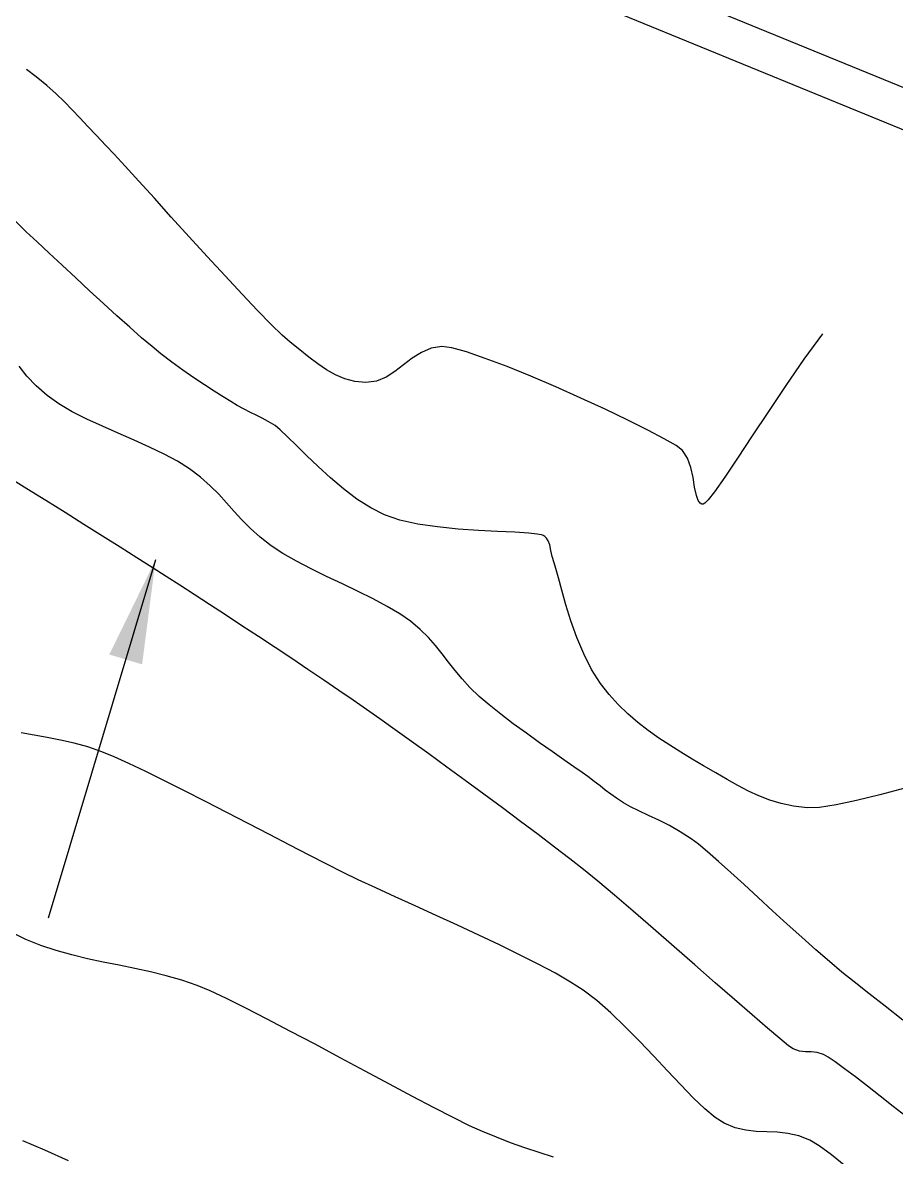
# Model space of a CAD drawing. Header units: feet. Extents: x 26064 to 27719, y 16802 to 28989.
# Drawn here: x 26376.8 to 26443.9, y 17744.6 to 17831.7 of the extents above; entities that cross this region are included whole.
import ezdxf

# ---------------------------------------------------------------- set-up
doc = ezdxf.new("R2010")
doc.units = ezdxf.units.FT
doc.header["$LTSCALE"] = 50
doc.header["$MEASUREMENT"] = 0
doc.linetypes.add('HIDDEN', pattern=[0.375, 0.25, -0.125])
doc.linetypes.add('HIDN25', pattern=[0.0938, 0.0625, -0.0313])
for name, color, linetype in [('CONT-MJR', 160, 'HIDDEN'), ('CONT-MNR', 55, 'HIDN25'), ('SD-OUTER', 6, 'Continuous'), ('SD-STRUCTURE', 6, 'Continuous')]:
    doc.layers.add(name, color=color, linetype=linetype)
doc.styles.add('ls80', font='simplex', dxfattribs={"oblique": 15, "height": 4})
doc.dimstyles.new('dim', dxfattribs={"dimtxt": 0.18, "dimasz": 0.16, "dimexe": 0.0625, "dimexo": 0.0625, "dimgap": 0.03, "dimtad": 3, "dimdec": 4, "dimzin": 0, "dimdsep": 46, "dimtxsty": 'ls80', "dimcen": 0.09, "dimclrd": 256, "dimclre": 256, "dimclrt": 256, "dimaunit": 1, "dimadec": 4, "dimazin": 0, "dimtfac": 1, "dimtdec": 4, "dimtofl": 0, "dimtmove": 2, "dimatfit": 3, "dimfxl": 0, "dimtolj": 1, "dimtzin": 0, "dimlwd": -1, "dimlwe": -1, "dimarcsym": 0})

msp = doc.modelspace()

# ---------------------------------------------------------------- linework, layer by layer
at = {"layer": 'CONT-MJR', "color": 7}
for p, q in [((26377.14128, 17804.57692, 625), (26376.5381, 17805.34636, 625)), ((26377.84487, 17803.81896, 625), (26377.14128, 17804.57692, 625)), ((26378.68884, 17803.07672, 625), (26377.84487, 17803.81896, 625)), ((26379.59575, 17802.43821, 625), (26378.68884, 17803.07672, 625)), ((26380.6264, 17801.83697, 625), (26379.59575, 17802.43821, 625)), ((26381.74991, 17801.2654, 625), (26380.6264, 17801.83697, 625)), ((26382.93537, 17800.7159, 625), (26381.74991, 17801.2654, 625)), ((26384.15189, 17800.18087, 625), (26382.93537, 17800.7159, 625)), ((26385.36856, 17799.65271, 625), (26384.15189, 17800.18087, 625)), ((26386.55448, 17799.12381, 625), (26385.36856, 17799.65271, 625)), ((26387.67877, 17798.58658, 625), (26386.55448, 17799.12381, 625)), ((26388.71052, 17798.03342, 625), (26387.67877, 17798.58658, 625)), ((26389.61883, 17797.45672, 625), (26388.71052, 17798.03342, 625)), ((26390.47719, 17796.80095, 625), (26389.61883, 17797.45672, 625)), ((26391.21639, 17796.14651, 625), (26390.47719, 17796.80095, 625)), ((26391.87029, 17795.49268, 625), (26391.21639, 17796.14651, 625)), ((26392.47277, 17794.83872, 625), (26391.87029, 17795.49268, 625)), ((26393.05767, 17794.18391, 625), (26392.47277, 17794.83872, 625)), ((26393.65887, 17793.52754, 625), (26393.05767, 17794.18391, 625)), ((26394.31022, 17792.86886, 625), (26393.65887, 17793.52754, 625)), ((26395.04559, 17792.20716, 625), (26394.31022, 17792.86886, 625)), ((26395.89884, 17791.54172, 625), (26395.04559, 17792.20716, 625)), ((26396.80598, 17790.9441, 625), (26395.89884, 17791.54172, 625)), ((26397.84201, 17790.35241, 625), (26396.80598, 17790.9441, 625)), ((26398.97215, 17789.76592, 625), (26397.84201, 17790.35241, 625)), ((26400.16166, 17789.18393, 625), (26398.97215, 17789.76592, 625)), ((26401.37577, 17788.60573, 625), (26400.16166, 17789.18393, 625)), ((26402.57972, 17788.03061, 625), (26401.37577, 17788.60573, 625)), ((26403.73876, 17787.45786, 625), (26402.57972, 17788.03061, 625)), ((26404.81813, 17786.88676, 625), (26403.73876, 17787.45786, 625)), ((26405.78308, 17786.31662, 625), (26404.81813, 17786.88676, 625)), ((26406.59883, 17785.74672, 625), (26405.78308, 17786.31662, 625)), ((26407.34437, 17785.11668, 625), (26406.59883, 17785.74672, 625)), ((26407.97982, 17784.49112, 625), (26407.34437, 17785.11668, 625)), ((26408.53541, 17783.86682, 625), (26407.97982, 17784.49112, 625)), ((26409.04135, 17783.24055, 625), (26408.53541, 17783.86682, 625)), ((26409.52785, 17782.60908, 625), (26409.04135, 17783.24055, 625)), ((26410.02514, 17781.96919, 625), (26409.52785, 17782.60908, 625)), ((26410.56342, 17781.31765, 625), (26410.02514, 17781.96919, 625)), ((26411.17292, 17780.65123, 625), (26410.56342, 17781.31765, 625)), ((26411.88384, 17779.96672, 625), (26411.17292, 17780.65123, 625)), ((26412.65025, 17779.30985, 625), (26411.88384, 17779.96672, 625)), ((26413.53467, 17778.60414, 625), (26412.65025, 17779.30985, 625)), ((26414.49843, 17777.8714, 625), (26413.53467, 17778.60414, 625)), ((26415.50287, 17777.13342, 625), (26414.49843, 17777.8714, 625)), ((26416.50933, 17776.41201, 625), (26415.50287, 17777.13342, 625)), ((26417.47915, 17775.72898, 625), (26416.50933, 17776.41201, 625)), ((26418.37367, 17775.10613, 625), (26417.47915, 17775.72898, 625)), ((26419.15423, 17774.56527, 625), (26418.37367, 17775.10613, 625)), ((26419.78217, 17774.12819, 625), (26419.15423, 17774.56527, 625)), ((26420.21884, 17773.81672, 625), (26419.78217, 17774.12819, 625)), ((26420.72195, 17773.43847, 625), (26420.21884, 17773.81672, 625)), ((26421.16051, 17773.09813, 625), (26420.72195, 17773.43847, 625)), ((26421.569, 17772.78025, 625), (26421.16051, 17773.09813, 625)), ((26421.98189, 17772.46936, 625), (26421.569, 17772.78025, 625)), ((26422.43367, 17772.15, 625), (26421.98189, 17772.46936, 625)), ((26422.95884, 17771.80672, 625), (26422.43367, 17772.15, 625)), ((26423.50714, 17771.49628, 625), (26422.95884, 17771.80672, 625)), ((26424.15521, 17771.17556, 625), (26423.50714, 17771.49628, 625)), ((26424.88209, 17770.83367, 625), (26424.15521, 17771.17556, 625)), ((26425.66684, 17770.45972, 625), (26424.88209, 17770.83367, 625)), ((26426.48852, 17770.04283, 625), (26425.66684, 17770.45972, 625)), ((26427.32616, 17769.57213, 625), (26426.48852, 17770.04283, 625)), ((26428.15884, 17769.03672, 625), (26427.32616, 17769.57213, 625)), ((26428.72044, 17768.61209, 625), (26428.15884, 17769.03672, 625)), ((26429.42994, 17768.02228, 625), (26428.72044, 17768.61209, 625)), ((26430.26496, 17767.29346, 625), (26429.42994, 17768.02228, 625)), ((26431.20315, 17766.4518, 625), (26430.26496, 17767.29346, 625)), ((26432.22214, 17765.52347, 625), (26431.20315, 17766.4518, 625)), ((26433.29957, 17764.53464, 625), (26432.22214, 17765.52347, 625)), ((26434.41307, 17763.51148, 625), (26433.29957, 17764.53464, 625)), ((26435.54027, 17762.48016, 625), (26434.41307, 17763.51148, 625)), ((26436.65881, 17761.46685, 625), (26435.54027, 17762.48016, 625)), ((26437.74633, 17760.49773, 625), (26436.65881, 17761.46685, 625)), ((26438.78046, 17759.59896, 625), (26437.74633, 17760.49773, 625)), ((26439.73883, 17758.79672, 625), (26438.78046, 17759.59896, 625)), ((26440.6812, 17758.0378, 625), (26439.73883, 17758.79672, 625)), ((26441.80022, 17757.15388, 625), (26440.6812, 17758.0378, 625)), ((26443.06223, 17756.17039, 625), (26441.80022, 17757.15388, 625)), ((26444.43356, 17755.11278, 625), (26443.06223, 17756.17039, 625))]:
    msp.add_line(p, q, dxfattribs=at)
at = {"layer": 'CONT-MNR', "color": 7, "extrusion": (0.596516, 0.802601, 0)}
msp.add_line((26377.86312, 17827.55303, 623), (26377.10565, 17828.116, 623), dxfattribs=at)
at = {"layer": 'CONT-MNR', "color": 7, "extrusion": (0.636901, 0.770946, 0)}
msp.add_line((26378.67775, 17826.88004, 623), (26377.86312, 17827.55303, 623), dxfattribs=at)
at = {"layer": 'CONT-MNR', "color": 7, "extrusion": (0.66536, 0.746523, 0)}
msp.add_line((26379.38987, 17826.24535, 623), (26378.67775, 17826.88004, 623), dxfattribs=at)
at = {"layer": 'CONT-MNR', "color": 7, "extrusion": (0.692104, 0.721798, 0)}
msp.add_line((26380.02988, 17825.63166, 623), (26379.38987, 17826.24535, 623), dxfattribs=at)
at = {"layer": 'CONT-MNR', "color": 7}
for p, q in [((26380.62821, 17825.02169, 623), (26380.02988, 17825.63166, 623)), ((26383.21312, 17822.27303, 623), (26382.47732, 17823.0411, 623)), ((26383.82959, 17821.6219, 623), (26383.21312, 17822.27303, 623)), ((26385.72988, 17819.54645, 623), (26384.6829, 17820.69576, 623)), ((26392.35872, 17812.26661, 623), (26390.99101, 17813.75422, 623)), ((26394.85484, 17809.60677, 623), (26393.66106, 17810.86684, 623)), ((26384.05866, 17809.20047, 624), (26383.02077, 17810.14263, 624)), ((26385.04397, 17808.31864, 624), (26384.05866, 17809.20047, 624)), ((26388.27608, 17805.64219, 624), (26387.43369, 17806.28483, 624)), ((26398.80516, 17806.03751, 623), (26398.09966, 17806.59744, 623)), ((26399.48725, 17805.51852, 623), (26398.80516, 17806.03751, 623)), ((26409.02312, 17806.85303, 623), (26408.18857, 17806.71952, 623)), ((26414.01635, 17805.29895, 623), (26412.34883, 17805.93446, 623)), ((26389.96567, 17804.44394, 624), (26389.12667, 17805.02596, 624)), ((26390.77326, 17803.90393, 624), (26389.96567, 17804.44394, 624)), ((26401.56922, 17804.36015, 623), (26400.85166, 17804.66454, 623)), ((26391.52965, 17803.41372, 624), (26390.77326, 17803.90393, 624)), ((26392.21506, 17802.98111, 624), (26391.52965, 17803.41372, 624)), ((26421.55198, 17802.02566, 623), (26419.68293, 17802.88503, 623)), ((26394.30481, 17801.77618, 624), (26393.82401, 17802.01915, 624)), ((26394.7594, 17801.56009, 624), (26394.30481, 17801.77618, 624)), ((26395.68305, 17801.08524, 624), (26395.21105, 17801.34005, 624)), ((26424.8263, 17800.4308, 623), (26423.29055, 17801.19615, 623)), ((26397.15643, 17799.91678, 624), (26396.60476, 17800.43675, 624)), ((26432.84342, 17799.97606, 623), (26431.71442, 17798.26587, 623)), ((26398.623, 17798.46967, 624), (26397.83531, 17799.24704, 624)), ((26399.5011, 17797.62681, 624), (26398.623, 17798.46967, 624)), ((26427.88757, 17798.26993, 623), (26427.49312, 17798.86303, 623)), ((26431.71442, 17798.26587, 623), (26430.73837, 17796.80883, 623)), ((26401.45491, 17795.91316, 624), (26400.4512, 17796.7606, 624)), ((26428.42829, 17796.03903, 623), (26428.30525, 17796.78211, 623)), ((26402.49383, 17795.12663, 624), (26401.45491, 17795.91316, 624)), ((26380.06796, 17794.08903, 626), (26378.59809, 17795.00431, 626)), ((26428.85675, 17794.81477, 623), (26428.70686, 17795.00862, 623)), ((26428.98183, 17794.74125, 623), (26428.85675, 17794.81477, 623)), ((26429.05312, 17794.72303, 623), (26428.98183, 17794.74125, 623)), ((26429.09594, 17794.72825, 623), (26429.05312, 17794.72303, 623)), ((26429.2145, 17794.80341, 623), (26429.09594, 17794.72825, 623)), ((26429.47073, 17795.06873, 623), (26429.2145, 17794.80341, 623)), ((26382.93912, 17792.28838, 626), (26381.52178, 17793.1793, 626)), ((26407.16108, 17793.20549, 624), (26405.77889, 17793.50689, 624)), ((26411.81491, 17792.71681, 624), (26410.25257, 17792.82683, 624)), ((26416.80906, 17792.33209, 624), (26416.66763, 17792.38102, 624)), ((26417.03836, 17792.12271, 624), (26416.92159, 17792.2469, 624)), ((26385.58268, 17790.61616, 626), (26384.29957, 17791.42958, 626)), ((26417.39445, 17791.18479, 624), (26417.29438, 17791.61074, 624)), ((26417.76758, 17789.79627, 624), (26417.63369, 17790.23483, 624)), ((26418.21729, 17788.11861, 624), (26417.96132, 17789.07103, 624)), ((26418.53789, 17786.99849, 624), (26418.21729, 17788.11861, 624)), ((26392.39697, 17786.22329, 626), (26391.17301, 17787.02133, 626)), ((26419.38248, 17784.49317, 624), (26418.92549, 17785.77018, 624)), ((26401.10069, 17780.4289, 626), (26399.93978, 17781.2178, 626)), ((26404.25619, 17778.23578, 626), (26403.21527, 17778.9686, 626)), ((26424.86236, 17777.34509, 624), (26424.06821, 17777.96313, 624)), ((26378.69872, 17776.80058, 627), (26377.6892, 17776.98537, 627)), ((26430.05112, 17774.09199, 624), (26429.11369, 17774.64483, 624)), ((26410.81496, 17773.50851, 626), (26409.39415, 17774.54526, 626)), ((26430.92324, 17773.58088, 624), (26430.05112, 17774.09199, 624)), ((26435.08514, 17771.74849, 624), (26434.20487, 17772.00929, 624)), ((26442.64468, 17772.41478, 624), (26440.87112, 17771.96944, 624)), ((26415.0614, 17770.36659, 626), (26413.67004, 17771.40404, 626)), ((26437.07369, 17771.40483, 624), (26436.03397, 17771.54608, 624)), ((26394.1384, 17770.19893, 627), (26392.48864, 17771.05318, 627)), ((26397.3321, 17768.5419, 627), (26395.76337, 17769.35541, 627)), ((26400.17513, 17767.082, 627), (26398.81317, 17767.77767, 627)), ((26401.38655, 17766.47416, 627), (26400.17513, 17767.082, 627)), ((26402.59512, 17765.88914, 627), (26401.38655, 17766.47416, 627)), ((26403.9494, 17765.25463, 627), (26402.59512, 17765.88914, 627)), ((26405.4193, 17764.57903, 627), (26403.9494, 17765.25463, 627)), ((26422.27536, 17764.69163, 626), (26420.98359, 17765.77514, 626)), ((26406.97473, 17763.87068, 627), (26405.4193, 17764.57903, 627)), ((26408.58559, 17763.13798, 627), (26406.97473, 17763.87068, 627)), ((26377.05077, 17761.30864, 628), (26375.93263, 17761.85044, 628)), ((26411.85322, 17761.633, 627), (26410.22178, 17762.3893, 627)), ((26413.4498, 17760.87746, 627), (26411.85322, 17761.633, 627)), ((26414.98143, 17760.13104, 627), (26413.4498, 17760.87746, 627)), ((26380.5885, 17760.10892, 628), (26379.39213, 17760.44241, 628)), ((26381.7933, 17759.82063, 628), (26380.5885, 17760.10892, 628)), ((26384.21694, 17759.31719, 628), (26383.00371, 17759.56192, 628)), ((26385.43017, 17759.07082, 628), (26384.21694, 17759.31719, 628)), ((26430.01483, 17757.97247, 626), (26428.45059, 17759.34231, 626)), ((26392.47271, 17756.75513, 628), (26391.21676, 17757.34221, 628)), ((26420.905, 17756.60483, 627), (26419.85655, 17757.40416, 627)), ((26431.4946, 17756.67816, 626), (26430.01483, 17757.97247, 626)), ((26393.95037, 17756.02377, 628), (26392.47271, 17756.75513, 628)), ((26421.98779, 17755.6571, 627), (26420.905, 17756.60483, 627)), ((26432.84359, 17755.50363, 626), (26431.4946, 17756.67816, 626)), ((26395.60532, 17755.1764, 628), (26393.95037, 17756.02377, 628)), ((26424.19358, 17753.47983, 627), (26423.08922, 17754.60181, 627)), ((26403.10896, 17751.19276, 628), (26401.18936, 17752.22121, 628)), ((26437.8364, 17752.61982, 626), (26437.37944, 17752.66573, 626)), ((26440.77421, 17750.73892, 626), (26439.93966, 17751.3702, 626)), ((26406.76886, 17749.2405, 628), (26404.98361, 17750.18975, 628)), ((26429.20951, 17748.29889, 627), (26428.32614, 17749.14173, 627)), ((26409.89339, 17747.61637, 628), (26408.42027, 17748.37327, 628)), ((26412.12698, 17746.54672, 628), (26411.14378, 17746.99809, 628)), ((26413.19876, 17746.10591, 628), (26412.12698, 17746.54672, 628)), ((26433.16646, 17746.55844, 627), (26432.35722, 17746.64757, 627)), ((26434.7746, 17746.48912, 627), (26433.96946, 17746.52259, 627)), ((26435.59025, 17746.40715, 627), (26434.7746, 17746.48912, 627)), ((26436.42478, 17746.2258, 627), (26435.59025, 17746.40715, 627)), ((26380.34307, 17744.29517, 629), (26378.51058, 17745.1042, 629)), ((26416.48671, 17744.92883, 628), (26415.38349, 17745.30198, 628))]:
    msp.add_line(p, q, dxfattribs=at)
at = {"layer": 'CONT-MNR', "color": 7, "extrusion": (0.728086, 0.685486, 0)}
msp.add_line((26381.21529, 17824.39813, 623), (26380.62821, 17825.02169, 623), dxfattribs=at)
at = {"layer": 'CONT-MNR', "color": 7, "extrusion": (0.733608, 0.679573, 0)}
msp.add_line((26381.82152, 17823.7437, 623), (26381.21529, 17824.39813, 623), dxfattribs=at)
at = {"layer": 'CONT-MNR', "color": 7, "extrusion": (0.731033, 0.682342, 0)}
msp.add_line((26382.47732, 17823.0411, 623), (26381.82152, 17823.7437, 623), dxfattribs=at)
at = {"layer": 'CONT-MNR', "color": 7, "extrusion": (0.735431, 0.6776, 0)}
msp.add_line((26384.6829, 17820.69576, 623), (26383.82959, 17821.6219, 623), dxfattribs=at)
at = {"layer": 'CONT-MNR', "color": 7, "extrusion": (0.740808, 0.671717, 0)}
msp.add_line((26386.92736, 17818.2258, 623), (26385.72988, 17819.54645, 623), dxfattribs=at)
at = {"layer": 'CONT-MNR', "color": 7, "extrusion": (0.741072, 0.671425, 0)}
msp.add_line((26388.23216, 17816.78566, 623), (26386.92736, 17818.2258, 623), dxfattribs=at)
at = {"layer": 'CONT-MNR', "color": 7, "extrusion": (-0.691223, -0.722642, 0)}
msp.add_line((26377.09369, 17815.66483, 624), (26376.23406, 17816.48709, 624), dxfattribs=at)
at = {"layer": 'CONT-MNR', "color": 7, "extrusion": (0.740377, 0.672192, 0)}
msp.add_line((26389.6011, 17815.27785, 623), (26388.23216, 17816.78566, 623), dxfattribs=at)
at = {"layer": 'CONT-MNR', "color": 7, "extrusion": (-0.686249, -0.727367, 0)}
msp.add_line((26377.92041, 17814.88484, 624), (26377.09369, 17815.66483, 624), dxfattribs=at)
at = {"layer": 'CONT-MNR', "color": 7, "extrusion": (0.685032, 0.728513, 0)}
msp.add_line((26378.84502, 17814.01542, 624), (26377.92041, 17814.88484, 624), dxfattribs=at)
at = {"layer": 'CONT-MNR', "color": 7, "extrusion": (0.738781, 0.673945, 0)}
msp.add_line((26390.99101, 17813.75422, 623), (26389.6011, 17815.27785, 623), dxfattribs=at)
at = {"layer": 'CONT-MNR', "color": 7, "extrusion": (-0.683481, -0.729969, 0)}
msp.add_line((26379.84244, 17813.08152, 624), (26378.84502, 17814.01542, 624), dxfattribs=at)
at = {"layer": 'CONT-MNR', "color": 7, "extrusion": (-0.681545, -0.731776, 0)}
msp.add_line((26380.88759, 17812.10812, 624), (26379.84244, 17813.08152, 624), dxfattribs=at)
at = {"layer": 'CONT-MNR', "color": 7, "extrusion": (-0.679129, -0.734019, 0)}
msp.add_line((26381.95539, 17811.12017, 624), (26380.88759, 17812.10812, 624), dxfattribs=at)
at = {"layer": 'CONT-MNR', "color": 7, "extrusion": (0.732128, 0.681168, 0)}
msp.add_line((26393.66106, 17810.86684, 623), (26392.35872, 17812.26661, 623), dxfattribs=at)
at = {"layer": 'CONT-MNR', "color": 7, "extrusion": (-0.676077, -0.736831, 0)}
msp.add_line((26383.02077, 17810.14263, 624), (26381.95539, 17811.12017, 624), dxfattribs=at)
at = {"layer": 'CONT-MNR', "color": 7, "extrusion": (0.715928, 0.698174, 0)}
msp.add_line((26395.89689, 17808.53821, 623), (26394.85484, 17809.60677, 623), dxfattribs=at)
at = {"layer": 'CONT-MNR', "color": 7, "extrusion": (0.659591, 0.751624, 0)}
msp.add_line((26385.95162, 17807.52212, 624), (26385.04397, 17808.31864, 624), dxfattribs=at)
at = {"layer": 'CONT-MNR', "color": 7, "extrusion": (0.697761, 0.716331, 0)}
msp.add_line((26396.74405, 17807.71302, 623), (26395.89689, 17808.53821, 623), dxfattribs=at)
at = {"layer": 'CONT-MNR', "color": 7, "extrusion": (0.810126, -0.586255, 0)}
msp.add_line((26438.23877, 17807.81541, 623), (26436.82305, 17805.85907, 623), dxfattribs=at)
at = {"layer": 'CONT-MNR', "color": 7, "extrusion": (-0.648781, -0.760976, 0)}
msp.add_line((26386.75656, 17806.83587, 624), (26385.95162, 17807.52212, 624), dxfattribs=at)
at = {"layer": 'CONT-MNR', "color": 7, "extrusion": (-0.656433, -0.754384, 0)}
msp.add_line((26397.35312, 17807.18303, 623), (26396.74405, 17807.71302, 623), dxfattribs=at)
at = {"layer": 'CONT-MNR', "color": 7, "extrusion": (-0.617183, -0.78682, 0)}
msp.add_line((26398.09966, 17806.59744, 623), (26397.35312, 17807.18303, 623), dxfattribs=at)
at = {"layer": 'CONT-MNR', "color": 7, "extrusion": (-0.631188, -0.77563, 0)}
msp.add_line((26387.43369, 17806.28483, 624), (26386.75656, 17806.83587, 624), dxfattribs=at)
at = {"layer": 'CONT-MNR', "color": 7, "extrusion": (0.545733, -0.837959, 0)}
msp.add_line((26407.4371, 17806.3935, 623), (26406.74174, 17805.94064, 623), dxfattribs=at)
at = {"layer": 'CONT-MNR', "color": 7, "extrusion": (-0.398008, 0.917382, 0)}
msp.add_line((26408.18857, 17806.71952, 623), (26407.4371, 17806.3935, 623), dxfattribs=at)
at = {"layer": 'CONT-MNR', "color": 7, "extrusion": (-0.14027, -0.990113, 0)}
msp.add_line((26409.77987, 17806.74582, 623), (26409.02312, 17806.85303, 623), dxfattribs=at)
at = {"layer": 'CONT-MNR', "color": 7, "extrusion": (-0.270009, -0.962858, 0)}
msp.add_line((26410.91255, 17806.42819, 623), (26409.77987, 17806.74582, 623), dxfattribs=at)
at = {"layer": 'CONT-MNR', "color": 7, "extrusion": (-0.325087, -0.945684, 0)}
msp.add_line((26412.34883, 17805.93446, 623), (26410.91255, 17806.42819, 623), dxfattribs=at)
at = {"layer": 'CONT-MNR', "color": 7, "extrusion": (-0.586687, -0.809814, 0)}
msp.add_line((26389.12667, 17805.02596, 624), (26388.27608, 17805.64219, 624), dxfattribs=at)
at = {"layer": 'CONT-MNR', "color": 7, "extrusion": (0.564706, 0.825292, 0)}
msp.add_line((26400.16355, 17805.05576, 623), (26399.48725, 17805.51852, 623), dxfattribs=at)
at = {"layer": 'CONT-MNR', "color": 7, "extrusion": (0.608722, -0.793384, 0)}
msp.add_line((26406.07555, 17805.42663, 623), (26405.41155, 17804.91718, 623), dxfattribs=at)
at = {"layer": 'CONT-MNR', "color": 7, "extrusion": (0.610862, -0.791737, 0)}
msp.add_line((26406.74174, 17805.94064, 623), (26406.07555, 17805.42663, 623), dxfattribs=at)
at = {"layer": 'CONT-MNR', "color": 7, "extrusion": (-0.3768, -0.926294, 0)}
msp.add_line((26415.84277, 17804.556, 623), (26414.01635, 17805.29895, 623), dxfattribs=at)
at = {"layer": 'CONT-MNR', "color": 7, "extrusion": (0.821918, -0.569606, 0)}
msp.add_line((26436.82305, 17805.85907, 623), (26435.43025, 17803.84931, 623), dxfattribs=at)
at = {"layer": 'CONT-MNR', "color": 7, "extrusion": (-0.494244, -0.869323, 0)}
msp.add_line((26400.85166, 17804.66454, 623), (26400.16355, 17805.05576, 623), dxfattribs=at)
at = {"layer": 'CONT-MNR', "color": 7, "extrusion": (0.255741, 0.966745, 0)}
msp.add_line((26402.33383, 17804.15788, 623), (26401.56922, 17804.36015, 623), dxfattribs=at)
at = {"layer": 'CONT-MNR', "color": 7, "extrusion": (0.379012, -0.925392, 0)}
msp.add_line((26404.72278, 17804.47797, 623), (26403.9823, 17804.17469, 623), dxfattribs=at)
at = {"layer": 'CONT-MNR', "color": 7, "extrusion": (-0.537666, 0.843158, 0)}
msp.add_line((26405.41155, 17804.91718, 623), (26404.72278, 17804.47797, 623), dxfattribs=at)
at = {"layer": 'CONT-MNR', "color": 7, "extrusion": (-0.39239, -0.919799, 0)}
msp.add_line((26417.75575, 17803.73991, 623), (26415.84277, 17804.556, 623), dxfattribs=at)
at = {"layer": 'CONT-MNR', "color": 7, "extrusion": (-0.101789, -0.994806, 0)}
msp.add_line((26403.16312, 17804.07303, 623), (26402.33383, 17804.15788, 623), dxfattribs=at)
at = {"layer": 'CONT-MNR', "color": 7, "extrusion": (0.123156, -0.992387, 0)}
msp.add_line((26403.9823, 17804.17469, 623), (26403.16312, 17804.07303, 623), dxfattribs=at)
at = {"layer": 'CONT-MNR', "color": 7, "extrusion": (-0.405488, -0.9141, 0)}
msp.add_line((26419.68293, 17802.88503, 623), (26417.75575, 17803.73991, 623), dxfattribs=at)
at = {"layer": 'CONT-MNR', "color": 7, "extrusion": (0.829533, -0.558457, 0)}
msp.add_line((26435.43025, 17803.84931, 623), (26434.09286, 17801.86276, 623), dxfattribs=at)
at = {"layer": 'CONT-MNR', "color": 7, "extrusion": (0.525459, 0.850819, 0)}
msp.add_line((26392.80967, 17802.61388, 624), (26392.21506, 17802.98111, 624), dxfattribs=at)
at = {"layer": 'CONT-MNR', "color": 7, "extrusion": (-0.519205, -0.85465, 0)}
msp.add_line((26393.29369, 17802.31983, 624), (26392.80967, 17802.61388, 624), dxfattribs=at)
at = {"layer": 'CONT-MNR', "color": 7, "extrusion": (-0.49322, -0.869905, 0)}
msp.add_line((26393.82401, 17802.01915, 624), (26393.29369, 17802.31983, 624), dxfattribs=at)
at = {"layer": 'CONT-MNR', "color": 7, "extrusion": (0.430621, 0.902533, 0)}
msp.add_line((26423.29055, 17801.19615, 623), (26421.55198, 17802.02566, 623), dxfattribs=at)
at = {"layer": 'CONT-MNR', "color": 7, "extrusion": (0.833749, -0.552144, 0)}
msp.add_line((26434.09286, 17801.86276, 623), (26432.84342, 17799.97606, 623), dxfattribs=at)
at = {"layer": 'CONT-MNR', "color": 7, "extrusion": (-0.437975, -0.898987, 0)}
msp.add_line((26395.21105, 17801.34005, 624), (26394.7594, 17801.56009, 624), dxfattribs=at)
at = {"layer": 'CONT-MNR', "color": 7, "extrusion": (-0.527784, -0.849378, 0)}
msp.add_line((26396.19869, 17800.76483, 624), (26395.68305, 17801.08524, 624), dxfattribs=at)
at = {"layer": 'CONT-MNR', "color": 7, "extrusion": (-0.628456, -0.777845, 0)}
msp.add_line((26396.60476, 17800.43675, 624), (26396.19869, 17800.76483, 624), dxfattribs=at)
at = {"layer": 'CONT-MNR', "color": 7, "extrusion": (-0.702297, -0.711884, 0)}
msp.add_line((26397.83531, 17799.24704, 624), (26397.15643, 17799.91678, 624), dxfattribs=at)
at = {"layer": 'CONT-MNR', "color": 7, "extrusion": (-0.467608, -0.883936, 0)}
msp.add_line((26426.08687, 17799.76395, 623), (26424.8263, 17800.4308, 623), dxfattribs=at)
at = {"layer": 'CONT-MNR', "color": 7, "extrusion": (-0.50487, -0.863196, 0)}
msp.add_line((26426.99993, 17799.22992, 623), (26426.08687, 17799.76395, 623), dxfattribs=at)
at = {"layer": 'CONT-MNR', "color": 7, "extrusion": (0.596865, 0.802342, 0)}
msp.add_line((26427.49312, 17798.86303, 623), (26426.99993, 17799.22992, 623), dxfattribs=at)
at = {"layer": 'CONT-MNR', "color": 7, "extrusion": (0.942851, 0.333216, 0)}
msp.add_line((26428.14165, 17797.55102, 623), (26427.88757, 17798.26993, 623), dxfattribs=at)
at = {"layer": 'CONT-MNR', "color": 7, "extrusion": (0.673732, 0.738976, 0)}
msp.add_line((26400.4512, 17796.7606, 624), (26399.5011, 17797.62681, 624), dxfattribs=at)
at = {"layer": 'CONT-MNR', "color": 7, "extrusion": (0.978104, 0.208116, 0)}
msp.add_line((26428.30525, 17796.78211, 623), (26428.14165, 17797.55102, 623), dxfattribs=at)
at = {"layer": 'CONT-MNR', "color": 7, "extrusion": (-0.524062, -0.85168, 0)}
msp.add_line((26377.13257, 17795.91185, 626), (26375.69185, 17796.79836, 626), dxfattribs=at)
at = {"layer": 'CONT-MNR', "color": 7, "extrusion": (0.818722, -0.574191, 0)}
msp.add_line((26430.73837, 17796.80883, 623), (26429.9478, 17795.68158, 623), dxfattribs=at)
at = {"layer": 'CONT-MNR', "color": 7, "extrusion": (-0.526487, -0.850183, 0)}
msp.add_line((26378.59809, 17795.00431, 626), (26377.13257, 17795.91185, 626), dxfattribs=at)
at = {"layer": 'CONT-MNR', "color": 7, "extrusion": (0.979357, 0.202136, 0)}
msp.add_line((26428.56068, 17795.39761, 623), (26428.42829, 17796.03903, 623), dxfattribs=at)
at = {"layer": 'CONT-MNR', "color": 7, "extrusion": (0.789095, -0.614271, 0)}
msp.add_line((26429.9478, 17795.68158, 623), (26429.47073, 17795.06873, 623), dxfattribs=at)
at = {"layer": 'CONT-MNR', "color": 7, "extrusion": (0.543457, 0.839437, 0)}
msp.add_line((26403.54955, 17794.44314, 624), (26402.49383, 17795.12663, 624), dxfattribs=at)
at = {"layer": 'CONT-MNR', "color": 7, "extrusion": (0.936088, 0.351766, 0)}
msp.add_line((26428.70686, 17795.00862, 623), (26428.56068, 17795.39761, 623), dxfattribs=at)
at = {"layer": 'CONT-MNR', "color": 7, "extrusion": (-0.530459, -0.847711, 0)}
msp.add_line((26381.52178, 17793.1793, 626), (26380.06796, 17794.08903, 626), dxfattribs=at)
at = {"layer": 'CONT-MNR', "color": 7, "extrusion": (0.454793, 0.890597, 0)}
msp.add_line((26404.60369, 17793.90483, 624), (26403.54955, 17794.44314, 624), dxfattribs=at)
at = {"layer": 'CONT-MNR', "color": 7, "extrusion": (-0.320728, -0.947171, 0)}
msp.add_line((26405.77889, 17793.50689, 624), (26404.60369, 17793.90483, 624), dxfattribs=at)
at = {"layer": 'CONT-MNR', "color": 7, "extrusion": (-0.144427, -0.989515, 0)}
msp.add_line((26408.6768, 17792.98426, 624), (26407.16108, 17793.20549, 624), dxfattribs=at)
at = {"layer": 'CONT-MNR', "color": 7, "extrusion": (-0.099417, -0.995046, 0)}
msp.add_line((26410.25257, 17792.82683, 624), (26408.6768, 17792.98426, 624), dxfattribs=at)
at = {"layer": 'CONT-MNR', "color": 7, "extrusion": (0.533807, 0.845606, 0)}
msp.add_line((26384.29957, 17791.42958, 626), (26382.93912, 17792.28838, 626), dxfattribs=at)
at = {"layer": 'CONT-MNR', "color": 7, "extrusion": (-0.053452, -0.99857, 0)}
msp.add_line((26413.29036, 17792.63783, 624), (26411.81491, 17792.71681, 624), dxfattribs=at)
at = {"layer": 'CONT-MNR', "color": 7, "extrusion": (-0.048844, -0.998806, 0)}
msp.add_line((26414.60543, 17792.57352, 624), (26413.29036, 17792.63783, 624), dxfattribs=at)
at = {"layer": 'CONT-MNR', "color": 7, "extrusion": (-0.060946, -0.998141, 0)}
msp.add_line((26415.68666, 17792.5075, 624), (26414.60543, 17792.57352, 624), dxfattribs=at)
at = {"layer": 'CONT-MNR', "color": 7, "extrusion": (-0.099998, -0.994988, 0)}
msp.add_line((26416.3339, 17792.44245, 624), (26415.68666, 17792.5075, 624), dxfattribs=at)
at = {"layer": 'CONT-MNR', "color": 7, "extrusion": (-0.181018, -0.98348, 0)}
msp.add_line((26416.66763, 17792.38102, 624), (26416.3339, 17792.44245, 624), dxfattribs=at)
at = {"layer": 'CONT-MNR', "color": 7, "extrusion": (-0.521158, -0.85346, 0)}
msp.add_line((26416.85369, 17792.30483, 624), (26416.80906, 17792.33209, 624), dxfattribs=at)
at = {"layer": 'CONT-MNR', "color": 7, "extrusion": (-0.64908, -0.76072, 0)}
msp.add_line((26416.92159, 17792.2469, 624), (26416.85369, 17792.30483, 624), dxfattribs=at)
at = {"layer": 'CONT-MNR', "color": 7, "extrusion": (0.837207, 0.546887, 0)}
msp.add_line((26417.1727, 17791.91707, 624), (26417.03836, 17792.12271, 624), dxfattribs=at)
at = {"layer": 'CONT-MNR', "color": 7, "extrusion": (0.929363, 0.369167, 0)}
msp.add_line((26417.29438, 17791.61074, 624), (26417.1727, 17791.91707, 624), dxfattribs=at)
at = {"layer": 'CONT-MNR', "color": 7, "extrusion": (0.979784, 0.200058, 0)}
msp.add_line((26417.48891, 17790.72217, 624), (26417.39445, 17791.18479, 624), dxfattribs=at)
at = {"layer": 'CONT-MNR', "color": 7, "extrusion": (-0.537091, -0.843525, 0)}
msp.add_line((26386.76806, 17789.8614, 626), (26385.58268, 17790.61616, 626), dxfattribs=at)
at = {"layer": 'CONT-MNR', "color": 7, "extrusion": (0.958594, 0.284777, 0)}
msp.add_line((26417.63369, 17790.23483, 624), (26417.48891, 17790.72217, 624), dxfattribs=at)
at = {"layer": 'CONT-MNR', "color": 7, "extrusion": (-0.538937, -0.842346, 0)}
msp.add_line((26387.83527, 17789.1786, 626), (26386.76806, 17789.8614, 626), dxfattribs=at)
at = {"layer": 'CONT-MNR', "color": 7, "extrusion": (0.966121, 0.258088, 0)}
msp.add_line((26417.96132, 17789.07103, 624), (26417.76758, 17789.79627, 624), dxfattribs=at)
at = {"layer": 'CONT-MNR', "color": 7, "extrusion": (-0.540964, -0.841046, 0)}
msp.add_line((26388.87829, 17788.50772, 626), (26387.83527, 17789.1786, 626), dxfattribs=at)
at = {"layer": 'CONT-MNR', "color": 7, "extrusion": (0.542778, 0.839876, 0)}
msp.add_line((26389.9955, 17787.78572, 626), (26388.87829, 17788.50772, 626), dxfattribs=at)
at = {"layer": 'CONT-MNR', "color": 7, "extrusion": (-0.54449, -0.838767, 0)}
msp.add_line((26391.17301, 17787.02133, 626), (26389.9955, 17787.78572, 626), dxfattribs=at)
at = {"layer": 'CONT-MNR', "color": 7, "extrusion": (0.953647, 0.300928, 0)}
msp.add_line((26418.92549, 17785.77018, 624), (26418.53789, 17786.99849, 624), dxfattribs=at)
at = {"layer": 'CONT-MNR', "color": 7, "extrusion": (-0.547883, -0.836555, 0)}
msp.add_line((26393.65352, 17785.40034, 626), (26392.39697, 17786.22329, 626), dxfattribs=at)
at = {"layer": 'CONT-MNR', "color": 7, "extrusion": (-0.549675, -0.835379, 0)}
msp.add_line((26394.92878, 17784.56123, 626), (26393.65352, 17785.40034, 626), dxfattribs=at)
at = {"layer": 'CONT-MNR', "color": 7, "extrusion": (-0.5516, -0.834109, 0)}
msp.add_line((26396.20891, 17783.71467, 626), (26394.92878, 17784.56123, 626), dxfattribs=at)
at = {"layer": 'CONT-MNR', "color": 7, "extrusion": (0.922771, 0.385348, 0)}
msp.add_line((26419.91125, 17783.22694, 624), (26419.38248, 17784.49317, 624), dxfattribs=at)
at = {"layer": 'CONT-MNR', "color": 7, "extrusion": (0.553718, 0.832704, 0)}
msp.add_line((26397.48002, 17782.86943, 626), (26396.20891, 17783.71467, 626), dxfattribs=at)
at = {"layer": 'CONT-MNR', "color": 7, "extrusion": (-0.556101, -0.831115, 0)}
msp.add_line((26398.72827, 17782.03422, 626), (26397.48002, 17782.86943, 626), dxfattribs=at)
at = {"layer": 'CONT-MNR', "color": 7, "extrusion": (0.892938, 0.450179, 0)}
msp.add_line((26420.5142, 17782.031, 624), (26419.91125, 17783.22694, 624), dxfattribs=at)
at = {"layer": 'CONT-MNR', "color": 7, "extrusion": (-0.558839, -0.829276, 0)}
msp.add_line((26399.93978, 17781.2178, 626), (26398.72827, 17782.03422, 626), dxfattribs=at)
at = {"layer": 'CONT-MNR', "color": 7, "extrusion": (0.843295, 0.537452, 0)}
msp.add_line((26421.19369, 17780.96483, 624), (26420.5142, 17782.031, 624), dxfattribs=at)
at = {"layer": 'CONT-MNR', "color": 7, "extrusion": (0.785565, 0.61878, 0)}
msp.add_line((26421.8601, 17780.1188, 624), (26421.19369, 17780.96483, 624), dxfattribs=at)
at = {"layer": 'CONT-MNR', "color": 7, "extrusion": (-0.565935, -0.82445, 0)}
msp.add_line((26402.19714, 17779.67625, 626), (26401.10069, 17780.4289, 626), dxfattribs=at)
at = {"layer": 'CONT-MNR', "color": 7, "extrusion": (0.741245, 0.671234, 0)}
msp.add_line((26422.56363, 17779.34189, 624), (26421.8601, 17780.1188, 624), dxfattribs=at)
at = {"layer": 'CONT-MNR', "color": 7, "extrusion": (-0.570733, -0.821136, 0)}
msp.add_line((26403.21527, 17778.9686, 626), (26402.19714, 17779.67625, 626), dxfattribs=at)
at = {"layer": 'CONT-MNR', "color": 7, "extrusion": (-0.696653, -0.717408, 0)}
msp.add_line((26423.30082, 17778.62603, 624), (26422.56363, 17779.34189, 624), dxfattribs=at)
at = {"layer": 'CONT-MNR', "color": 7, "extrusion": (-0.579119, -0.815243, 0)}
msp.add_line((26405.41599, 17777.4119, 626), (26404.25619, 17778.23578, 626), dxfattribs=at)
at = {"layer": 'CONT-MNR', "color": 7, "extrusion": (-0.653706, -0.756749, 0)}
msp.add_line((26424.06821, 17777.96313, 624), (26423.30082, 17778.62603, 624), dxfattribs=at)
at = {"layer": 'CONT-MNR', "color": 7, "extrusion": (-0.582003, -0.813186, 0)}
msp.add_line((26406.67322, 17776.51209, 626), (26405.41599, 17777.4119, 626), dxfattribs=at)
at = {"layer": 'CONT-MNR', "color": 7, "extrusion": (-0.579492, -0.814978, 0)}
msp.add_line((26425.67982, 17776.76384, 624), (26424.86236, 17777.34509, 624), dxfattribs=at)
at = {"layer": 'CONT-MNR', "color": 7, "extrusion": (-0.192289, -0.981338, 0)}
msp.add_line((26377.6892, 17776.98537, 627), (26376.68947, 17777.18126, 627), dxfattribs=at)
at = {"layer": 'CONT-MNR', "color": 7, "extrusion": (-0.188923, -0.981992, 0)}
msp.add_line((26379.72062, 17776.60398, 627), (26378.69872, 17776.80058, 627), dxfattribs=at)
at = {"layer": 'CONT-MNR', "color": 7, "extrusion": (-0.217747, -0.976005, 0)}
msp.add_line((26380.75749, 17776.37265, 627), (26379.72062, 17776.60398, 627), dxfattribs=at)
at = {"layer": 'CONT-MNR', "color": 7, "extrusion": (-0.264301, -0.96444, 0)}
msp.add_line((26381.81194, 17776.08369, 627), (26380.75749, 17776.37265, 627), dxfattribs=at)
at = {"layer": 'CONT-MNR', "color": 7, "extrusion": (-0.584579, -0.811336, 0)}
msp.add_line((26408.00642, 17775.5515, 626), (26406.67322, 17776.51209, 626), dxfattribs=at)
at = {"layer": 'CONT-MNR', "color": 7, "extrusion": (0.550799, 0.834638, 0)}
msp.add_line((26426.51713, 17776.21127, 624), (26425.67982, 17776.76384, 624), dxfattribs=at)
at = {"layer": 'CONT-MNR', "color": 7, "extrusion": (-0.325178, -0.945653, 0)}
msp.add_line((26382.88655, 17775.71416, 627), (26381.81194, 17776.08369, 627), dxfattribs=at)
at = {"layer": 'CONT-MNR', "color": 7, "extrusion": (-0.381819, -0.924237, 0)}
msp.add_line((26383.8297, 17775.32453, 627), (26382.88655, 17775.71416, 627), dxfattribs=at)
at = {"layer": 'CONT-MNR', "color": 7, "extrusion": (0.587019, 0.809573, 0)}
msp.add_line((26409.39415, 17774.54526, 626), (26408.00642, 17775.5515, 626), dxfattribs=at)
at = {"layer": 'CONT-MNR', "color": 7, "extrusion": (-0.528848, -0.848717, 0)}
msp.add_line((26427.37085, 17775.67931, 624), (26426.51713, 17776.21127, 624), dxfattribs=at)
at = {"layer": 'CONT-MNR', "color": 7, "extrusion": (-0.514095, -0.857733, 0)}
msp.add_line((26428.23752, 17775.15986, 624), (26427.37085, 17775.67931, 624), dxfattribs=at)
at = {"layer": 'CONT-MNR', "color": 7, "extrusion": (-0.411398, -0.911456, 0)}
msp.add_line((26384.9681, 17774.8107, 627), (26383.8297, 17775.32453, 627), dxfattribs=at)
at = {"layer": 'CONT-MNR', "color": 7, "extrusion": (0.429173, 0.903222, 0)}
msp.add_line((26386.27032, 17774.19194, 627), (26384.9681, 17774.8107, 627), dxfattribs=at)
at = {"layer": 'CONT-MNR', "color": 7, "extrusion": (0.506751, 0.862092, 0)}
msp.add_line((26429.11369, 17774.64483, 624), (26428.23752, 17775.15986, 624), dxfattribs=at)
at = {"layer": 'CONT-MNR', "color": 7, "extrusion": (0.440749, 0.89763, 0)}
msp.add_line((26387.70492, 17773.48753, 627), (26386.27032, 17774.19194, 627), dxfattribs=at)
at = {"layer": 'CONT-MNR', "color": 7, "extrusion": (-0.448614, -0.893726, 0)}
msp.add_line((26389.24046, 17772.71675, 627), (26387.70492, 17773.48753, 627), dxfattribs=at)
at = {"layer": 'CONT-MNR', "color": 7, "extrusion": (0.591971, 0.805959, 0)}
msp.add_line((26412.24741, 17772.45639, 626), (26410.81496, 17773.50851, 626), dxfattribs=at)
at = {"layer": 'CONT-MNR', "color": 7, "extrusion": (-0.490437, -0.871476, 0)}
msp.add_line((26431.75236, 17773.11427, 624), (26430.92324, 17773.58088, 624), dxfattribs=at)
at = {"layer": 'CONT-MNR', "color": 7, "extrusion": (-0.460425, -0.887698, 0)}
msp.add_line((26432.5608, 17772.69496, 624), (26431.75236, 17773.11427, 624), dxfattribs=at)
at = {"layer": 'CONT-MNR', "color": 7, "extrusion": (0.258792, -0.965933, 0)}
msp.add_line((26444.56496, 17772.92926, 624), (26442.64468, 17772.41478, 624), dxfattribs=at)
at = {"layer": 'CONT-MNR', "color": 7, "extrusion": (-0.454018, -0.890992, 0)}
msp.add_line((26390.84551, 17771.89887, 627), (26389.24046, 17772.71675, 627), dxfattribs=at)
at = {"layer": 'CONT-MNR', "color": 7, "extrusion": (0.5947, 0.803948, 0)}
msp.add_line((26413.67004, 17771.40404, 626), (26412.24741, 17772.45639, 626), dxfattribs=at)
at = {"layer": 'CONT-MNR', "color": 7, "extrusion": (-0.414771, -0.909926, 0)}
msp.add_line((26433.37086, 17772.32571, 624), (26432.5608, 17772.69496, 624), dxfattribs=at)
at = {"layer": 'CONT-MNR', "color": 7, "extrusion": (-0.354719, -0.934973, 0)}
msp.add_line((26434.20487, 17772.00929, 624), (26433.37086, 17772.32571, 624), dxfattribs=at)
at = {"layer": 'CONT-MNR', "color": 7, "extrusion": (-0.457632, -0.889142, 0)}
msp.add_line((26392.48864, 17771.05318, 627), (26390.84551, 17771.89887, 627), dxfattribs=at)
at = {"layer": 'CONT-MNR', "color": 7, "extrusion": (-0.208632, -0.977994, 0)}
msp.add_line((26436.03397, 17771.54608, 624), (26435.08514, 17771.74849, 624), dxfattribs=at)
at = {"layer": 'CONT-MNR', "color": 7, "extrusion": (0.025289, -0.99968, 0)}
msp.add_line((26438.02133, 17771.42881, 624), (26437.07369, 17771.40483, 624), dxfattribs=at)
at = {"layer": 'CONT-MNR', "color": 7, "extrusion": (0.153595, -0.988134, 0)}
msp.add_line((26439.30857, 17771.6289, 624), (26438.02133, 17771.42881, 624), dxfattribs=at)
at = {"layer": 'CONT-MNR', "color": 7, "extrusion": (0.212943, -0.977065, 0)}
msp.add_line((26440.87112, 17771.96944, 624), (26439.30857, 17771.6289, 624), dxfattribs=at)
at = {"layer": 'CONT-MNR', "color": 7, "extrusion": (-0.601304, -0.79902, 0)}
msp.add_line((26416.40006, 17769.35918, 626), (26415.0614, 17770.36659, 626), dxfattribs=at)
at = {"layer": 'CONT-MNR', "color": 7, "extrusion": (0.460722, 0.887544, 0)}
msp.add_line((26395.76337, 17769.35541, 627), (26394.1384, 17770.19893, 627), dxfattribs=at)
at = {"layer": 'CONT-MNR', "color": 7, "extrusion": (-0.458552, -0.888668, 0)}
msp.add_line((26398.81317, 17767.77767, 627), (26397.3321, 17768.5419, 627), dxfattribs=at)
at = {"layer": 'CONT-MNR', "color": 7, "extrusion": (-0.605566, -0.795795, 0)}
msp.add_line((26417.66455, 17768.39696, 626), (26416.40006, 17769.35918, 626), dxfattribs=at)
at = {"layer": 'CONT-MNR', "color": 7, "extrusion": (0.610887, 0.791718, 0)}
msp.add_line((26418.83344, 17767.49505, 626), (26417.66455, 17768.39696, 626), dxfattribs=at)
at = {"layer": 'CONT-MNR', "color": 7, "extrusion": (-0.617827, -0.786314, 0)}
msp.add_line((26419.88527, 17766.6686, 626), (26418.83344, 17767.49505, 626), dxfattribs=at)
at = {"layer": 'CONT-MNR', "color": 7, "extrusion": (-0.631049, -0.775743, 0)}
msp.add_line((26420.98359, 17765.77514, 626), (26419.88527, 17766.6686, 626), dxfattribs=at)
at = {"layer": 'CONT-MNR', "color": 7, "extrusion": (0.649557, 0.760312, 0)}
msp.add_line((26423.71427, 17763.46233, 626), (26422.27536, 17764.69163, 626), dxfattribs=at)
at = {"layer": 'CONT-MNR', "color": 7, "extrusion": (-0.653921, -0.756563, 0)}
msp.add_line((26425.25399, 17762.1315, 626), (26423.71427, 17763.46233, 626), dxfattribs=at)
at = {"layer": 'CONT-MNR', "color": 7, "extrusion": (-0.416087, -0.909325, 0)}
msp.add_line((26410.22178, 17762.3893, 627), (26408.58559, 17763.13798, 627), dxfattribs=at)
at = {"layer": 'CONT-MNR', "color": 7, "extrusion": (0.656669, 0.754179, 0)}
msp.add_line((26426.8482, 17760.74341, 626), (26425.25399, 17762.1315, 626), dxfattribs=at)
at = {"layer": 'CONT-MNR', "color": 7, "extrusion": (0.377895, 0.925848, 0)}
msp.add_line((26378.20698, 17760.83672, 628), (26377.05077, 17761.30864, 628), dxfattribs=at)
at = {"layer": 'CONT-MNR', "color": 7, "extrusion": (-0.31569, -0.948862, 0)}
msp.add_line((26379.39213, 17760.44241, 628), (26378.20698, 17760.83672, 628), dxfattribs=at)
at = {"layer": 'CONT-MNR', "color": 7, "extrusion": (-0.658241, -0.752807, 0)}
msp.add_line((26428.45059, 17759.34231, 626), (26426.8482, 17760.74341, 626), dxfattribs=at)
at = {"layer": 'CONT-MNR', "color": 7, "extrusion": (-0.209012, -0.977913, 0)}
msp.add_line((26383.00371, 17759.56192, 628), (26381.7933, 17759.82063, 628), dxfattribs=at)
at = {"layer": 'CONT-MNR', "color": 7, "extrusion": (-0.452477, -0.891776, 0)}
msp.add_line((26416.41802, 17759.40214, 627), (26414.98143, 17760.13104, 627), dxfattribs=at)
at = {"layer": 'CONT-MNR', "color": 7, "extrusion": (-0.212803, -0.977095, 0)}
msp.add_line((26386.64059, 17758.8072, 628), (26385.43017, 17759.07082, 628), dxfattribs=at)
at = {"layer": 'CONT-MNR', "color": 7, "extrusion": (-0.472467, -0.881348, 0)}
msp.add_line((26417.72946, 17758.69911, 627), (26416.41802, 17759.40214, 627), dxfattribs=at)
at = {"layer": 'CONT-MNR', "color": 7, "extrusion": (-0.238953, -0.971031, 0)}
msp.add_line((26387.84541, 17758.51072, 628), (26386.64059, 17758.8072, 628), dxfattribs=at)
at = {"layer": 'CONT-MNR', "color": 7, "extrusion": (-0.277044, -0.960857, 0)}
msp.add_line((26389.04181, 17758.16576, 628), (26387.84541, 17758.51072, 628), dxfattribs=at)
at = {"layer": 'CONT-MNR', "color": 7, "extrusion": (0.326251, 0.945283, 0)}
msp.add_line((26390.22698, 17757.75672, 628), (26389.04181, 17758.16576, 628), dxfattribs=at)
at = {"layer": 'CONT-MNR', "color": 7, "extrusion": (0.500698, 0.865622, 0)}
msp.add_line((26418.88567, 17758.03032, 627), (26417.72946, 17758.69911, 627), dxfattribs=at)
at = {"layer": 'CONT-MNR', "color": 7, "extrusion": (-0.386277, -0.922383, 0)}
msp.add_line((26391.21676, 17757.34221, 628), (26390.22698, 17757.75672, 628), dxfattribs=at)
at = {"layer": 'CONT-MNR', "color": 7, "extrusion": (-0.541996, -0.840381, 0)}
msp.add_line((26419.85655, 17757.40416, 627), (26418.88567, 17758.03032, 627), dxfattribs=at)
at = {"layer": 'CONT-MNR', "color": 7, "extrusion": (0.691818, 0.722072, 0)}
msp.add_line((26423.08922, 17754.60181, 627), (26421.98779, 17755.6571, 627), dxfattribs=at)
at = {"layer": 'CONT-MNR', "color": 7, "extrusion": (0.65303, 0.757332, 0)}
msp.add_line((26434.01547, 17754.49314, 626), (26432.84359, 17755.50363, 626), dxfattribs=at)
at = {"layer": 'CONT-MNR', "color": 7, "extrusion": (-0.46347, -0.886113, 0)}
msp.add_line((26397.3931, 17754.24132, 628), (26395.60532, 17755.1764, 628), dxfattribs=at)
at = {"layer": 'CONT-MNR', "color": 7, "extrusion": (0.46834, 0.883548, 0)}
msp.add_line((26399.26926, 17753.24683, 628), (26397.3931, 17754.24132, 628), dxfattribs=at)
at = {"layer": 'CONT-MNR', "color": 7, "extrusion": (0.645772, 0.76353, 0)}
msp.add_line((26434.96392, 17753.69097, 626), (26434.01547, 17754.49314, 626), dxfattribs=at)
at = {"layer": 'CONT-MNR', "color": 7, "extrusion": (0.471148, 0.882054, 0)}
msp.add_line((26401.18936, 17752.22121, 628), (26399.26926, 17753.24683, 628), dxfattribs=at)
at = {"layer": 'CONT-MNR', "color": 7, "extrusion": (0.724644, 0.689123, 0)}
msp.add_line((26425.28517, 17752.33198, 627), (26424.19358, 17753.47983, 627), dxfattribs=at)
at = {"layer": 'CONT-MNR', "color": 7, "extrusion": (0.629318, 0.777148, 0)}
msp.add_line((26435.64263, 17753.14137, 626), (26434.96392, 17753.69097, 626), dxfattribs=at)
at = {"layer": 'CONT-MNR', "color": 7, "extrusion": (0.571822, 0.820378, 0)}
msp.add_line((26436.00527, 17752.8886, 626), (26435.64263, 17753.14137, 626), dxfattribs=at)
at = {"layer": 'CONT-MNR', "color": 7, "extrusion": (-0.314079, -0.949397, 0)}
msp.add_line((26436.48035, 17752.73143, 626), (26436.00527, 17752.8886, 626), dxfattribs=at)
at = {"layer": 'CONT-MNR', "color": 7, "extrusion": (0.729205, 0.684295, 0)}
msp.add_line((26426.34826, 17751.19912, 627), (26425.28517, 17752.33198, 627), dxfattribs=at)
at = {"layer": 'CONT-MNR', "color": 7, "extrusion": (-0.112828, -0.993615, 0)}
msp.add_line((26436.93292, 17752.68004, 626), (26436.48035, 17752.73143, 626), dxfattribs=at)
at = {"layer": 'CONT-MNR', "color": 7, "extrusion": (-0.032023, -0.999487, 0)}
msp.add_line((26437.37944, 17752.66573, 626), (26436.93292, 17752.68004, 626), dxfattribs=at)
at = {"layer": 'CONT-MNR', "color": 7, "extrusion": (-0.28927, -0.957247, 0)}
msp.add_line((26438.32027, 17752.4736, 626), (26437.8364, 17752.61982, 626), dxfattribs=at)
at = {"layer": 'CONT-MNR', "color": 7, "extrusion": (-0.497552, -0.867434, 0)}
msp.add_line((26438.67902, 17752.26782, 626), (26438.32027, 17752.4736, 626), dxfattribs=at)
at = {"layer": 'CONT-MNR', "color": 7, "extrusion": (-0.565578, -0.824695, 0)}
msp.add_line((26439.23004, 17751.88993, 626), (26438.67902, 17752.26782, 626), dxfattribs=at)
at = {"layer": 'CONT-MNR', "color": 7, "extrusion": (-0.471756, -0.881729, 0)}
msp.add_line((26404.98361, 17750.18975, 628), (26403.10896, 17751.19276, 628), dxfattribs=at)
at = {"layer": 'CONT-MNR', "color": 7, "extrusion": (0.726442, 0.687228, 0)}
msp.add_line((26427.36715, 17750.12208, 627), (26426.34826, 17751.19912, 627), dxfattribs=at)
at = {"layer": 'CONT-MNR', "color": 7, "extrusion": (-0.590876, -0.806763, 0)}
msp.add_line((26439.93966, 17751.3702, 626), (26439.23004, 17751.88993, 626), dxfattribs=at)
at = {"layer": 'CONT-MNR', "color": 7, "extrusion": (-0.609927, -0.792458, 0)}
msp.add_line((26441.70004, 17750.02634, 626), (26440.77421, 17750.73892, 626), dxfattribs=at)
at = {"layer": 'CONT-MNR', "color": 7, "extrusion": (0.714855, 0.699272, 0)}
msp.add_line((26428.32614, 17749.14173, 627), (26427.36715, 17750.12208, 627), dxfattribs=at)
at = {"layer": 'CONT-MNR', "color": 7, "extrusion": (-0.613287, -0.78986, 0)}
msp.add_line((26442.68349, 17749.26274, 626), (26441.70004, 17750.02634, 626), dxfattribs=at)
at = {"layer": 'CONT-MNR', "color": 7, "extrusion": (-0.464932, -0.885346, 0)}
msp.add_line((26408.42027, 17748.37327, 628), (26406.76886, 17749.2405, 628), dxfattribs=at)
at = {"layer": 'CONT-MNR', "color": 7, "extrusion": (0.614334, 0.789046, 0)}
msp.add_line((26443.6909, 17748.47839, 626), (26442.68349, 17749.26274, 626), dxfattribs=at)
at = {"layer": 'CONT-MNR', "color": 7, "extrusion": (-0.613362, -0.789802, 0)}
msp.add_line((26444.6886, 17747.70357, 626), (26443.6909, 17748.47839, 626), dxfattribs=at)
at = {"layer": 'CONT-MNR', "color": 7, "extrusion": (-0.443246, -0.8964, 0)}
msp.add_line((26411.14378, 17746.99809, 628), (26409.89339, 17747.61637, 628), dxfattribs=at)
at = {"layer": 'CONT-MNR', "color": 7, "extrusion": (-0.642712, -0.766108, 0)}
msp.add_line((26430.00155, 17747.63442, 627), (26429.20951, 17748.29889, 627), dxfattribs=at)
at = {"layer": 'CONT-MNR', "color": 7, "extrusion": (-0.544992, -0.838441, 0)}
msp.add_line((26430.68655, 17747.18916, 627), (26430.00155, 17747.63442, 627), dxfattribs=at)
at = {"layer": 'CONT-MNR', "color": 7, "extrusion": (0.380404, 0.924821, 0)}
msp.add_line((26431.53337, 17746.84084, 627), (26430.68655, 17747.18916, 627), dxfattribs=at)
at = {"layer": 'CONT-MNR', "color": 7, "extrusion": (-0.228404, -0.973567, 0)}
msp.add_line((26432.35722, 17746.64757, 627), (26431.53337, 17746.84084, 627), dxfattribs=at)
at = {"layer": 'CONT-MNR', "color": 7, "extrusion": (0.355317, 0.934746, 0)}
msp.add_line((26414.28589, 17745.69267, 628), (26413.19876, 17746.10591, 628), dxfattribs=at)
at = {"layer": 'CONT-MNR', "color": 7, "extrusion": (-0.044603, -0.999005, 0)}
msp.add_line((26433.96946, 17746.52259, 627), (26433.16646, 17746.55844, 627), dxfattribs=at)
at = {"layer": 'CONT-MNR', "color": 7, "extrusion": (0.359148, 0.93328, 0)}
msp.add_line((26437.28655, 17745.89416, 627), (26436.42478, 17746.2258, 627), dxfattribs=at)
at = {"layer": 'CONT-MNR', "color": 7, "extrusion": (-0.518735, -0.854935, 0)}
msp.add_line((26437.99854, 17745.46217, 627), (26437.28655, 17745.89416, 627), dxfattribs=at)
at = {"layer": 'CONT-MNR', "color": 7, "extrusion": (0.394569, 0.918866, 0)}
msp.add_line((26378.51058, 17745.1042, 629), (26376.81534, 17745.83215, 629), dxfattribs=at)
at = {"layer": 'CONT-MNR', "color": 7, "extrusion": (0.335334, 0.942099, 0)}
msp.add_line((26415.38349, 17745.30198, 628), (26414.28589, 17745.69267, 628), dxfattribs=at)
at = {"layer": 'CONT-MNR', "color": 7, "extrusion": (0.597451, 0.801906, 0)}
msp.add_line((26438.93169, 17744.76693, 627), (26437.99854, 17745.46217, 627), dxfattribs=at)
at = {"layer": 'CONT-MNR', "color": 7, "extrusion": (-0.310517, -0.950568, 0)}
msp.add_line((26417.59066, 17744.56821, 628), (26416.48671, 17744.92883, 628), dxfattribs=at)
at = {"layer": 'CONT-MNR', "color": 7, "extrusion": (-0.633013, -0.774141, 0)}
msp.add_line((26440.03822, 17743.86212, 627), (26438.93169, 17744.76693, 627), dxfattribs=at)
at = {"layer": 'SD-OUTER', "color": 7}
for p, q in [((26465.2998, 17818.18889), (26383.01561, 17851.89985)), ((26464.16247, 17815.41283), (26383.00616, 17848.66172))]:
    msp.add_line(p, q, dxfattribs=at)

# ---------------------------------------------------------------- leaders
at = {"layer": 'SD-STRUCTURE', "color": 7}
msp.add_leader([(26387.029, 17790.46934), (26378.7644, 17762.93571)], dimstyle='dim', override={"dimscale": 50, "dimtad": 0, "dimpost": "'"}, dxfattribs=at)

doc.saveas('drawing.dxf')
